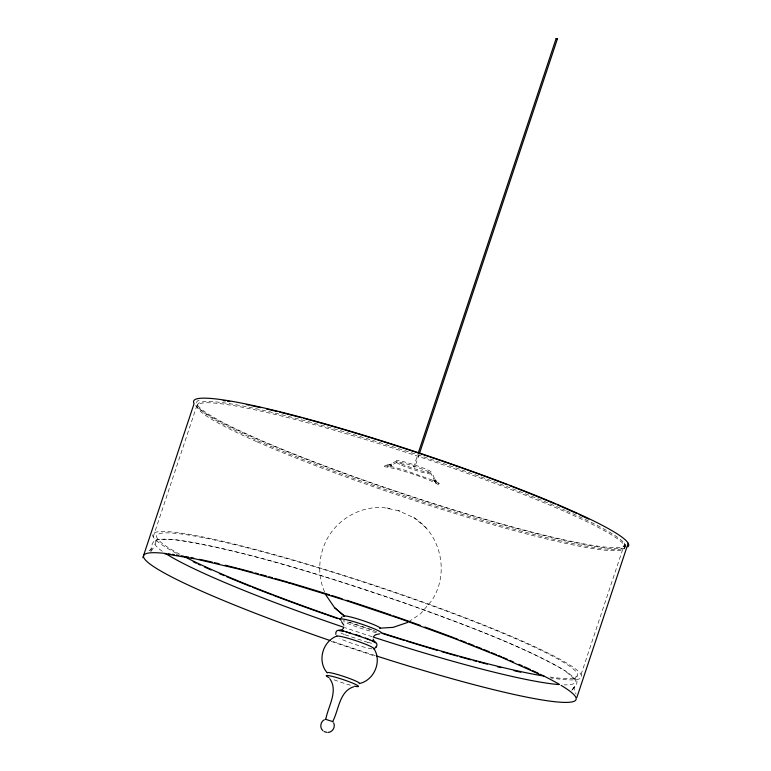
<?xml version="1.0" encoding="UTF-8"?>
<svg xmlns="http://www.w3.org/2000/svg" width="771" height="771" viewBox="0 0 771 771"><rect width="100%" height="100%" fill="white"/><g stroke="black" fill="none" stroke-linecap="round" stroke-linejoin="round"><path stroke-width="0.58" stroke-dasharray="3.85 2.89" d="M153.198 536.886L197.193 404.621M197.26 405.931L197.665 404.708M155.029 544.442L157.13 538.148M419.164 454.418L414.808 466.966L413.748 466.571L417.545 455.15M575.05 679.559L577.151 673.266M581.074 674.529L625.069 542.264A225.922 21.655 18.4 0 1 398.318 491.994A225.922 21.655 18.4 0 1 200.537 399.783M624.847 547.545L625.252 546.321M150.837 551.506C151.068 547.111 151.983 540.548 157.323 539.459L175.239 539.7C253.91 552.181 329.699 578.019 405.045 603.144C459.294 623.093 514.45 642.002 564.921 670.577L565.288 670.886M572.255 689.785L576.804 683.655L576.968 681.159L564.488 670.346M151.126 551.217L153.776 547.381L148.36 551.236M571.783 690.382L575.089 685.583L574.087 689.226L576.062 694.073M396.564 460.875L390.637 464.412M396.834 462.321L390.839 465.723L384.18 466.677C397.971 468.296 427.269 478.107 438.776 484.853L434.911 481.47M408.765 621.725L420.619 613.726L431.673 600.696C449.483 574.116 441.571 535.238 414.519 518.025L398.453 510.71L400.062 511.154M413.748 466.571L414.991 466.975M390.589 464.412L384.305 465.385L391.07 466.445L390.55 466.32L404.187 470.011L432.907 480.333M414.673 466.86L414.075 466.667L414.663 466.879M398.877 510.759L383.283 507.54C362.399 506.383 341.948 516.618 330.19 533.889L329.313 535.161C318.336 552.566 316.457 575.07 325.401 593.737M371.622 643.293L367.834 642.407M386.859 507.935L389.933 508.658M367.902 642.416L344.232 634.475M331.01 641.356L375.111 656.16M344.3 634.504L340.936 633.001M432.666 480.217L437.523 482.521M437.234 482.376C442.255 485.528 436.637 482.328 435.239 479.793L436.54 481.451L433.851 477.307L432.184 472.671M426.382 528.135L413.69 517.322M434.998 481.586L431.085 473.664M566.608 510.951A225.228 21.588 18.4 0 1 461.896 514.218A225.228 21.588 18.4 0 1 206.127 401.566A225.228 21.588 18.4 0 1 565.374 510.412M176.376 553.318A225.922 21.655 18.4 0 1 374.446 585.314A225.922 21.655 18.4 0 1 550.773 677.95M376.701 631.642A225.922 21.655 18.4 0 1 343.423 620.559M179.884 554.282A221.778 21.26 18.4 0 1 372.181 584.977A221.778 21.26 18.4 0 1 549.569 676.948M372.046 629.705A221.778 21.26 18.4 0 1 347.229 621.436M162.286 551.275A221.778 21.26 18.4 0 1 371.102 591.617A221.778 21.26 18.4 0 1 564.199 684.841M372.191 636.73A221.778 21.26 18.4 0 1 345.129 627.729M624.78 548.171A229.199 21.964 18.4 0 1 400.294 492.987A229.199 21.964 18.4 0 1 194.446 404.197M375.236 655.562A227.869 21.839 18.4 0 1 331.096 640.884M350.526 685.217A17.001 1.629 18.4 0 1 332.619 679.212M371.988 648.854A19.651 1.879 18.4 0 1 339.76 638.484M376.306 632.615A21.79 2.091 18.4 0 1 343.548 621.619M391.495 464.084L389.702 464.749L391.495 464.084M391.678 465.405L390.839 465.723L391.678 465.405M435.615 482.367L434.314 480.728L435.615 482.367M401.546 463.863A18.764 1.802 18.4 0 0 431.49 472.931A18.764 1.802 18.4 0 0 410.076 463.516A18.764 1.802 18.4 0 0 401.546 463.863M401.633 465.202A18.041 1.725 18.4 0 0 430.42 473.914A18.041 1.725 18.4 0 0 409.835 464.865A18.041 1.725 18.4 0 0 401.633 465.202M257.138 441.85A225.228 21.588 18.4 0 0 616.559 550.687A225.228 21.588 18.4 0 0 359.459 437.687A225.228 21.588 18.4 0 0 257.138 441.85"/><path stroke-width="1.16" d="M332.571 721.743C338.961 709.995 339.105 691.365 353.744 686.759M142.828 557.722L194.09 403.628A229.199 21.964 18.4 0 1 412.764 450.842A229.199 21.964 18.4 0 1 627.912 546.812M418.306 452.866L556.122 38.56L556.749 38.695L557.375 38.974L419.549 453.281M576.91 697.37L628.172 543.266M325.767 719.459C327.829 706.814 338.71 691.067 329.776 678.721M374.773 648.247C378.918 645.77 376.711 641.144 372.22 640.855L373.029 641.25M343.606 628.076L342.17 629.743L339.057 630.659L343.201 631.121L342.353 630.957M325.574 719.295L332.937 721.666M375.785 647.283L376.373 646.445M373.8 636.297L375.419 634.822L379.621 633.801M341.293 617.638L342.16 616.848M324.331 719.738C320.36 721.752 319.464 727.776 322.943 730.696M557.375 38.974L556.122 38.56M336.888 636.056C322.557 641.26 316.929 661.354 327.28 672.861A17.001 1.629 18.4 0 1 344.338 676.649A17.001 1.629 18.4 0 1 359.219 683.588C374.166 680.465 382.358 661.248 373.819 648.45M407.772 622.39L393.133 627.363L380.074 628.163M327.954 732.45C332.523 732.363 335.713 726.937 333.67 722.87M164.705 553.771L195.882 559.014L238.229 568.959L288.846 582.934M345.957 631.748L369.887 639.785M350.651 633.097C346.844 632.981 335.308 625.85 335.77 634.311M324.167 731.583L326.721 732.325M288.797 582.915L344.28 599.983L400.824 618.959L454.553 638.552M355.585 634.572L360.722 636.287M454.495 638.533L501.738 657.403L539.295 674.268M365.454 638.06L373.299 641.308M374.359 642.021L373.559 641.347L375.313 642.831M325.796 594.875L334.604 607.712L343.866 615.605M334.604 607.712L344.647 616.27M341.505 621.725L343.847 625.165M374.465 642.118L373.154 639.12M558.927 684.571A221.778 21.26 18.4 0 1 373.309 637.097M344.011 627.353A221.778 21.26 18.4 0 1 166.054 553.8M520.791 672.206A225.922 21.655 18.4 0 1 514.093 670.703M501.073 667.619A225.922 21.655 18.4 0 1 497.382 666.713M487.301 664.159A225.922 21.655 18.4 0 1 478.762 661.932M476.574 661.354A225.922 21.655 18.4 0 1 473.259 660.468M471.033 659.87A225.922 21.655 18.4 0 1 459.622 656.738M457.309 656.092A225.922 21.655 18.4 0 1 441.985 651.726M437.224 650.338A225.922 21.655 18.4 0 1 406.702 641.144M404.389 640.431A225.922 21.655 18.4 0 1 382.377 633.473M337.727 618.612A225.922 21.655 18.4 0 1 327.598 615.104M326.48 614.709A225.922 21.655 18.4 0 1 273.358 595.337M272.173 594.884A225.922 21.655 18.4 0 1 252.377 587.184M250.112 586.288A225.922 21.655 18.4 0 1 226.635 576.669M224.178 575.638A225.922 21.655 18.4 0 1 219.34 573.566M211.167 570A225.922 21.655 18.4 0 1 204.498 567.022M200.248 565.085A225.922 21.655 18.4 0 1 198.186 564.131M196.171 563.187A225.922 21.655 18.4 0 1 193.232 561.789M544.018 676.09A221.778 21.26 18.4 0 1 382.098 632.962M340.493 619.142A221.778 21.26 18.4 0 1 184.279 556.595M561.066 685.352A227.869 21.839 18.4 0 1 376.373 655.928M329.978 640.499A227.869 21.839 18.4 0 1 165.312 553.433M168.117 553.771A227.869 21.839 18.4 0 1 170.092 554.031M172.145 554.31A227.869 21.839 18.4 0 1 174.265 554.628M176.472 554.966A227.869 21.839 18.4 0 1 178.737 555.342M181.079 555.737A227.869 21.839 18.4 0 1 183.488 556.161M185.956 556.614A227.869 21.839 18.4 0 1 188.49 557.086M191.083 557.597A227.869 21.839 18.4 0 1 193.723 558.117M199.438 559.303A227.869 21.839 18.4 0 1 212.324 562.155M214.598 562.676A227.869 21.839 18.4 0 1 219.215 563.765M225.142 565.201A227.869 21.839 18.4 0 1 237.41 568.275M238.663 568.593A227.869 21.839 18.4 0 1 252.83 572.323M255.076 572.93A227.869 21.839 18.4 0 1 258.487 573.855M260.781 574.482A227.869 21.839 18.4 0 1 266.583 576.082M268.925 576.737A227.869 21.839 18.4 0 1 272.452 577.73M274.823 578.404A227.869 21.839 18.4 0 1 287.969 582.192M289.173 582.539A227.869 21.839 18.4 0 1 329.622 594.817M331.915 595.54A227.869 21.839 18.4 0 1 342.218 598.816M346.738 600.272A227.869 21.839 18.4 0 1 390.878 614.998M393.114 615.769A227.869 21.839 18.4 0 1 400.872 618.467M402.019 618.872A227.869 21.839 18.4 0 1 420.32 625.377M424.86 627.016A227.869 21.839 18.4 0 1 453.396 637.607M454.447 638.012A227.869 21.839 18.4 0 1 457.955 639.352M460.277 640.248A227.869 21.839 18.4 0 1 466.06 642.484M468.344 643.371A227.869 21.839 18.4 0 1 474.02 645.597M476.256 646.493A227.869 21.839 18.4 0 1 481.788 648.7M483.966 649.577A227.869 21.839 18.4 0 1 489.315 651.746M491.426 652.613A227.869 21.839 18.4 0 1 496.582 654.743M498.596 655.581A227.869 21.839 18.4 0 1 501.584 656.834M502.788 657.345A227.869 21.839 18.4 0 1 507.549 659.378M509.901 660.381A227.869 21.839 18.4 0 1 513.361 661.884M518.979 664.361A227.869 21.839 18.4 0 1 522.246 665.816M524.376 666.78A227.869 21.839 18.4 0 1 530.535 669.613M532.501 670.539A227.869 21.839 18.4 0 1 538.158 673.228M540.355 674.307A227.869 21.839 18.4 0 1 559.283 684.301M223.176 400.563A225.922 21.655 18.4 0 1 225.296 400.862M227.493 401.19A225.922 21.655 18.4 0 1 229.777 401.546M246.306 404.582A225.922 21.655 18.4 0 1 249.081 405.141M251.124 405.565A225.922 21.655 18.4 0 1 260.791 407.676M266.477 408.977A225.922 21.655 18.4 0 1 277.194 411.531M279.651 412.128A225.922 21.655 18.4 0 1 301.692 417.795M303.899 418.383A225.922 21.655 18.4 0 1 451.787 464.431M452.943 464.836A225.922 21.655 18.4 0 1 507.279 484.708M509.65 485.624A225.922 21.655 18.4 0 1 555.313 504.032M557.732 505.063A225.922 21.655 18.4 0 1 576.978 513.582M579.06 514.546A225.922 21.655 18.4 0 1 588.793 519.162M329.005 677.613A17.001 1.629 18.4 0 1 332.205 676.369A17.001 1.629 18.4 0 1 353.966 683.675A17.001 1.629 18.4 0 1 354.564 686.19M336.599 636.47A19.651 1.879 18.4 0 1 356.327 640.846A19.651 1.879 18.4 0 1 373.53 648.864M341.129 620.308A21.79 2.091 18.4 0 1 359.209 623.344A21.79 2.091 18.4 0 1 380.99 633.126M343.596 616.347A19.362 1.86 18.4 0 1 363.035 620.655A19.362 1.86 18.4 0 1 379.987 628.558"/></g></svg>
